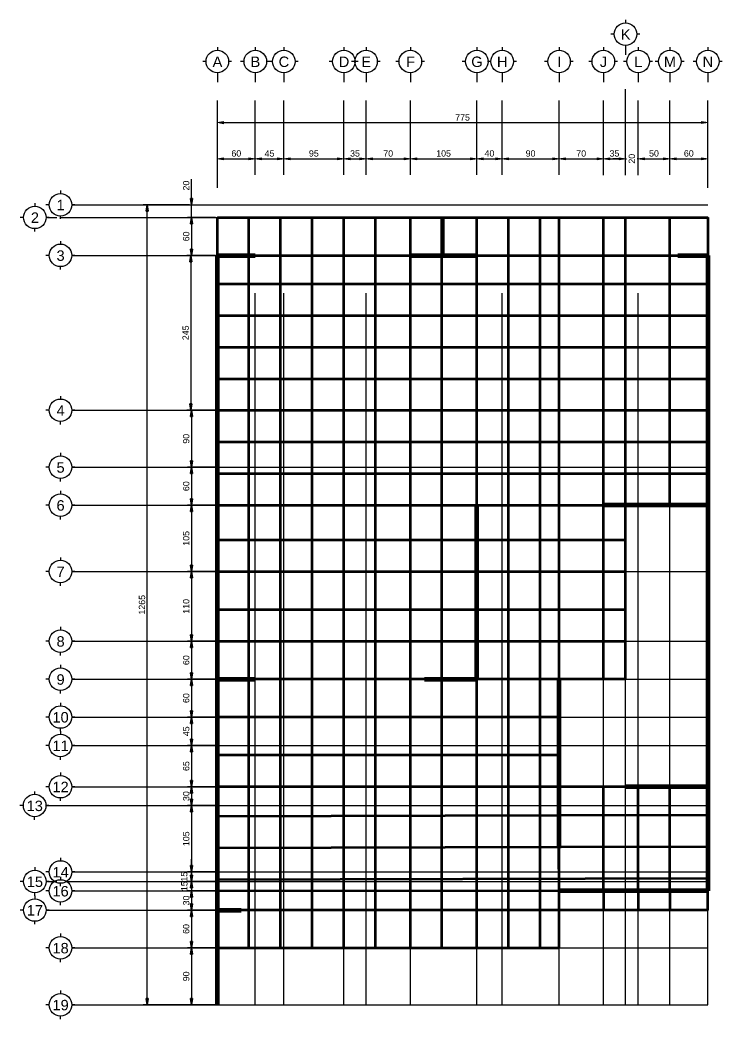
# Model space of a CAD drawing. Header units: inches. Extents: x -3.1 to 8, y -0.2 to 15.6.
import ezdxf
from ezdxf.enums import TextEntityAlignment as Align

# ---------------------------------------------------------------- set-up
doc = ezdxf.new("R2010")
doc.units = ezdxf.units.IN
doc.header["$MEASUREMENT"] = 0
doc.linetypes.add('CENTER2', pattern=[1.125, 0.75, -0.125, 0.125, -0.125])
for name, color, linetype, lineweight in [('.S-Cotas', 11, 'Continuous', 15), ('.S-Dimensiones', 11, 'Continuous', 15), ('.S-Ejes', 30, 'CENTER2', 5)]:
    doc.layers.add(name, color=color, linetype=linetype, lineweight=lineweight)
doc.layers.add('.S-Etabs_Losa', color=8, linetype='Continuous', plot=False)
doc.layers.add('.S-Etabs_Muros', color=150, linetype='Continuous', lineweight=60, plot=False)
doc.layers.add('.S-Etabs_Nervaduras', color=14, linetype='Continuous', lineweight=35, true_color=0xa80000, plot=False)
doc.layers.add('.S-Etabs_Vigas', color=191, linetype='Continuous', lineweight=35, true_color=0xb56dfd, plot=False)
doc.styles.add('General', font='arial.ttf')
doc.dimstyles.new('Generales', dxfattribs={"dimscale": 0, "dimtxt": 2, "dimasz": 2, "dimexe": 1.25, "dimexo": 0.625, "dimtad": 1, "dimdec": 0, "dimlfac": 100, "dimzin": 1, "dimdsep": 46, "dimtxsty": 'General', "dimblk": 'FLECHA', "dimcen": 2, "dimclrd": 11, "dimclre": 11, "dimclrt": 5, "dimadec": 0, "dimazin": 0, "dimtfac": 1, "dimtdec": 0, "dimtmove": 0, "dimatfit": 3, "dimfxl": 1, "dimlwd": 13, "dimlwe": 13, "dimarcsym": 0})

# ---------------------------------------------------------------- blocks, each defined once
blk = doc.blocks.new('*U4')
for p, q in [((0, 4.5), (0, 3.56)), ((-3.56, 0), (-4.63, 0)), ((4.5, 0), (3.56, 0)), ((0, -3.56), (0, -6.52))]:
    blk.add_line(p, q)
blk.add_circle((0, 0), 3.56)
at = {"color": 1, "style": 'General'}
blk.add_attdef('EJE', text='', height=3.3, dxfattribs=at).set_placement((0.04, -0.09), align=Align.MIDDLE_CENTER)
blk = doc.blocks.new('*U5')
for p, q in [((0, 4.5), (0, 3.56)), ((-3.56, 0), (-4.63, 0)), ((4.5, 0), (3.56, 0)), ((4.03, 0), (6.98, 0)), ((0, -4.5), (0, -3.56))]:
    blk.add_line(p, q)
blk.add_circle((0, 0), 3.56)
at = {"color": 1, "style": 'General'}
blk.add_attdef('EJE', text='', height=3.3, dxfattribs=at).set_placement((0.04, -0.09), align=Align.MIDDLE_CENTER)
blk = doc.blocks.new('FLECHA')
at = {"linetype": 'Continuous'}
blk.add_hatch(color=5, dxfattribs=at).paths.add_polyline_path([(0, 0), (-1, 0.1621), (-1, -0.1574)])
at = {"color": 5, "linetype": 'Continuous'}
blk.add_line((-1, 0.1621), (-1, -0.1574), dxfattribs=at)
blk.add_lwpolyline([(-1, 0.1621), (0, 0), (-1, -0.1574)], dxfattribs=at)
blk = doc.blocks.new('*D59')
at = {"layer": '.S-Dimensiones', "color": 11, "linetype": 'Continuous', "lineweight": 13, "transparency": 16777216}
for p, q in [((0, 13.129), (0, 13.441)), ((0.6, 13.129), (0.6, 13.441)), ((0.1, 13.378), (0.5, 13.378))]:
    blk.add_line(p, q, dxfattribs=at)
at = {"layer": 'Defpoints', "color": 0, "transparency": 16777216}
for p in [(0.6, 13.378), (0, 13.098), (0.6, 13.098)]:
    blk.add_point(p, dxfattribs=at)
at = {"layer": '.S-Dimensiones', "color": 11, "lineweight": 13, "transparency": 16777216, "xscale": 0.1, "yscale": 0.1, "zscale": 0.1, "rotation": 180}
blk.add_blockref('FLECHA', (0, 13.378), dxfattribs=at)
at = {"layer": '.S-Dimensiones', "color": 11, "lineweight": 13, "transparency": 16777216, "xscale": 0.1, "yscale": 0.1, "zscale": 0.1}
blk.add_blockref('FLECHA', (0.6, 13.378), dxfattribs=at)
at = {"layer": '.S-Dimensiones', "color": 5, "transparency": 16777216, "insert": (0.3, 13.461), "char_height": 0.1, "attachment_point": 5, "style": 'General'}
blk.add_mtext('60', dxfattribs=at)
blk = doc.blocks.new('*D60')
at = {"layer": '.S-Dimensiones', "color": 11, "linetype": 'Continuous', "lineweight": 13, "transparency": 16777216}
for p, q in [((0.6, 13.129), (0.6, 13.441)), ((1.05, 13.13), (1.05, 13.441)), ((0.7, 13.378), (0.95, 13.378))]:
    blk.add_line(p, q, dxfattribs=at)
at = {"layer": 'Defpoints', "color": 0, "transparency": 16777216}
for p in [(1.05, 13.378), (0.6, 13.098), (1.05, 13.099)]:
    blk.add_point(p, dxfattribs=at)
at = {"layer": '.S-Dimensiones', "color": 11, "lineweight": 13, "transparency": 16777216, "xscale": 0.1, "yscale": 0.1, "zscale": 0.1, "rotation": 180}
blk.add_blockref('FLECHA', (0.6, 13.378), dxfattribs=at)
at = {"layer": '.S-Dimensiones', "color": 11, "lineweight": 13, "transparency": 16777216, "xscale": 0.1, "yscale": 0.1, "zscale": 0.1}
blk.add_blockref('FLECHA', (1.05, 13.378), dxfattribs=at)
at = {"layer": '.S-Dimensiones', "color": 5, "transparency": 16777216, "insert": (0.825, 13.46), "char_height": 0.1, "attachment_point": 5, "style": 'General'}
blk.add_mtext('45', dxfattribs=at)
blk = doc.blocks.new('*D61')
at = {"layer": '.S-Dimensiones', "color": 11, "linetype": 'Continuous', "lineweight": 13, "transparency": 16777216}
for p, q in [((1.05, 13.13), (1.05, 13.441)), ((2, 13.133), (2, 13.441)), ((1.15, 13.378), (1.9, 13.378))]:
    blk.add_line(p, q, dxfattribs=at)
at = {"layer": 'Defpoints', "color": 0, "transparency": 16777216}
for p in [(2, 13.378), (1.05, 13.099), (2, 13.102)]:
    blk.add_point(p, dxfattribs=at)
at = {"layer": '.S-Dimensiones', "color": 11, "lineweight": 13, "transparency": 16777216, "xscale": 0.1, "yscale": 0.1, "zscale": 0.1, "rotation": 180}
blk.add_blockref('FLECHA', (1.05, 13.378), dxfattribs=at)
at = {"layer": '.S-Dimensiones', "color": 11, "lineweight": 13, "transparency": 16777216, "xscale": 0.1, "yscale": 0.1, "zscale": 0.1}
blk.add_blockref('FLECHA', (2, 13.378), dxfattribs=at)
at = {"layer": '.S-Dimensiones', "color": 5, "transparency": 16777216, "insert": (1.525, 13.461), "char_height": 0.1, "attachment_point": 5, "style": 'General'}
blk.add_mtext('95', dxfattribs=at)
blk = doc.blocks.new('*D62')
at = {"layer": '.S-Dimensiones', "color": 11, "linetype": 'Continuous', "lineweight": 13, "transparency": 16777216}
for p, q in [((2, 13.133), (2, 13.441)), ((2.35, 13.139), (2.35, 13.441)), ((2.1, 13.378), (2.25, 13.378))]:
    blk.add_line(p, q, dxfattribs=at)
at = {"layer": 'Defpoints', "color": 0, "transparency": 16777216}
for p in [(2.35, 13.378), (2, 13.102), (2.35, 13.108)]:
    blk.add_point(p, dxfattribs=at)
at = {"layer": '.S-Dimensiones', "color": 11, "lineweight": 13, "transparency": 16777216, "xscale": 0.1, "yscale": 0.1, "zscale": 0.1, "rotation": 180}
blk.add_blockref('FLECHA', (2, 13.378), dxfattribs=at)
at = {"layer": '.S-Dimensiones', "color": 11, "lineweight": 13, "transparency": 16777216, "xscale": 0.1, "yscale": 0.1, "zscale": 0.1}
blk.add_blockref('FLECHA', (2.35, 13.378), dxfattribs=at)
at = {"layer": '.S-Dimensiones', "color": 5, "transparency": 16777216, "insert": (2.175, 13.461), "char_height": 0.1, "attachment_point": 5, "style": 'General'}
blk.add_mtext('35', dxfattribs=at)
blk = doc.blocks.new('*D63')
at = {"layer": '.S-Dimensiones', "color": 11, "linetype": 'Continuous', "lineweight": 13, "transparency": 16777216}
for p, q in [((2.35, 13.139), (2.35, 13.441)), ((3.05, 13.148), (3.05, 13.441)), ((2.45, 13.378), (2.95, 13.378))]:
    blk.add_line(p, q, dxfattribs=at)
at = {"layer": 'Defpoints', "color": 0, "transparency": 16777216}
for p in [(3.05, 13.378), (3.05, 13.117), (2.35, 13.108)]:
    blk.add_point(p, dxfattribs=at)
at = {"layer": '.S-Dimensiones', "color": 11, "lineweight": 13, "transparency": 16777216, "xscale": 0.1, "yscale": 0.1, "zscale": 0.1, "rotation": 180}
blk.add_blockref('FLECHA', (2.35, 13.378), dxfattribs=at)
at = {"layer": '.S-Dimensiones', "color": 11, "lineweight": 13, "transparency": 16777216, "xscale": 0.1, "yscale": 0.1, "zscale": 0.1}
blk.add_blockref('FLECHA', (3.05, 13.378), dxfattribs=at)
at = {"layer": '.S-Dimensiones', "color": 5, "transparency": 16777216, "insert": (2.7, 13.461), "char_height": 0.1, "attachment_point": 5, "style": 'General'}
blk.add_mtext('70', dxfattribs=at)
blk = doc.blocks.new('*D64')
at = {"layer": '.S-Dimensiones', "color": 11, "linetype": 'Continuous', "lineweight": 13, "transparency": 16777216}
for p, q in [((3.05, 13.148), (3.05, 13.441)), ((4.1, 13.148), (4.1, 13.441)), ((3.15, 13.378), (4, 13.378))]:
    blk.add_line(p, q, dxfattribs=at)
at = {"layer": 'Defpoints', "color": 0, "transparency": 16777216}
for p in [(4.1, 13.378), (3.05, 13.117), (4.1, 13.117)]:
    blk.add_point(p, dxfattribs=at)
at = {"layer": '.S-Dimensiones', "color": 11, "lineweight": 13, "transparency": 16777216, "xscale": 0.1, "yscale": 0.1, "zscale": 0.1, "rotation": 180}
blk.add_blockref('FLECHA', (3.05, 13.378), dxfattribs=at)
at = {"layer": '.S-Dimensiones', "color": 11, "lineweight": 13, "transparency": 16777216, "xscale": 0.1, "yscale": 0.1, "zscale": 0.1}
blk.add_blockref('FLECHA', (4.1, 13.378), dxfattribs=at)
at = {"layer": '.S-Dimensiones', "color": 5, "transparency": 16777216, "insert": (3.575, 13.461), "char_height": 0.1, "attachment_point": 5, "style": 'General'}
blk.add_mtext('105', dxfattribs=at)
blk = doc.blocks.new('*D65')
at = {"layer": '.S-Dimensiones', "color": 11, "linetype": 'Continuous', "lineweight": 13, "transparency": 16777216}
for p, q in [((4.1, 13.148), (4.1, 13.441)), ((4.5, 13.154), (4.5, 13.441)), ((4.2, 13.378), (4.4, 13.378))]:
    blk.add_line(p, q, dxfattribs=at)
at = {"layer": 'Defpoints', "color": 0, "transparency": 16777216}
for p in [(4.5, 13.378), (4.1, 13.117), (4.5, 13.123)]:
    blk.add_point(p, dxfattribs=at)
at = {"layer": '.S-Dimensiones', "color": 11, "lineweight": 13, "transparency": 16777216, "xscale": 0.1, "yscale": 0.1, "zscale": 0.1, "rotation": 180}
blk.add_blockref('FLECHA', (4.1, 13.378), dxfattribs=at)
at = {"layer": '.S-Dimensiones', "color": 11, "lineweight": 13, "transparency": 16777216, "xscale": 0.1, "yscale": 0.1, "zscale": 0.1}
blk.add_blockref('FLECHA', (4.5, 13.378), dxfattribs=at)
at = {"layer": '.S-Dimensiones', "color": 5, "transparency": 16777216, "insert": (4.3, 13.461), "char_height": 0.1, "attachment_point": 5, "style": 'General'}
blk.add_mtext('40', dxfattribs=at)
blk = doc.blocks.new('*D66')
at = {"layer": '.S-Dimensiones', "color": 11, "linetype": 'Continuous', "lineweight": 13, "transparency": 16777216}
for p, q in [((4.5, 13.154), (4.5, 13.441)), ((5.4, 13.163), (5.4, 13.441)), ((4.6, 13.378), (5.3, 13.378))]:
    blk.add_line(p, q, dxfattribs=at)
at = {"layer": 'Defpoints', "color": 0, "transparency": 16777216}
for p in [(5.4, 13.378), (4.5, 13.123), (5.4, 13.132)]:
    blk.add_point(p, dxfattribs=at)
at = {"layer": '.S-Dimensiones', "color": 11, "lineweight": 13, "transparency": 16777216, "xscale": 0.1, "yscale": 0.1, "zscale": 0.1, "rotation": 180}
blk.add_blockref('FLECHA', (4.5, 13.378), dxfattribs=at)
at = {"layer": '.S-Dimensiones', "color": 11, "lineweight": 13, "transparency": 16777216, "xscale": 0.1, "yscale": 0.1, "zscale": 0.1}
blk.add_blockref('FLECHA', (5.4, 13.378), dxfattribs=at)
at = {"layer": '.S-Dimensiones', "color": 5, "transparency": 16777216, "insert": (4.95, 13.461), "char_height": 0.1, "attachment_point": 5, "style": 'General'}
blk.add_mtext('90', dxfattribs=at)
blk = doc.blocks.new('*D67')
at = {"layer": '.S-Dimensiones', "color": 11, "linetype": 'Continuous', "lineweight": 13, "transparency": 16777216}
for p, q in [((5.4, 13.163), (5.4, 13.441)), ((6.1, 13.117), (6.1, 13.441)), ((5.5, 13.378), (6, 13.378))]:
    blk.add_line(p, q, dxfattribs=at)
at = {"layer": 'Defpoints', "color": 0, "transparency": 16777216}
for p in [(6.1, 13.378), (5.4, 13.132), (6.1, 13.086)]:
    blk.add_point(p, dxfattribs=at)
at = {"layer": '.S-Dimensiones', "color": 11, "lineweight": 13, "transparency": 16777216, "xscale": 0.1, "yscale": 0.1, "zscale": 0.1, "rotation": 180}
blk.add_blockref('FLECHA', (5.4, 13.378), dxfattribs=at)
at = {"layer": '.S-Dimensiones', "color": 11, "lineweight": 13, "transparency": 16777216, "xscale": 0.1, "yscale": 0.1, "zscale": 0.1}
blk.add_blockref('FLECHA', (6.1, 13.378), dxfattribs=at)
at = {"layer": '.S-Dimensiones', "color": 5, "transparency": 16777216, "insert": (5.75, 13.461), "char_height": 0.1, "attachment_point": 5, "style": 'General'}
blk.add_mtext('70', dxfattribs=at)
blk = doc.blocks.new('*D68')
at = {"layer": '.S-Dimensiones', "color": 11, "linetype": 'Continuous', "lineweight": 13, "transparency": 16777216}
for p, q in [((6.1, 13.117), (6.1, 13.441)), ((6.45, 13.117), (6.45, 13.441)), ((6.2, 13.378), (6.35, 13.378))]:
    blk.add_line(p, q, dxfattribs=at)
at = {"layer": 'Defpoints', "color": 0, "transparency": 16777216}
for p in [(6.45, 13.378), (6.1, 13.086), (6.45, 13.086)]:
    blk.add_point(p, dxfattribs=at)
at = {"layer": '.S-Dimensiones', "color": 11, "lineweight": 13, "transparency": 16777216, "xscale": 0.1, "yscale": 0.1, "zscale": 0.1, "rotation": 180}
blk.add_blockref('FLECHA', (6.1, 13.378), dxfattribs=at)
at = {"layer": '.S-Dimensiones', "color": 11, "lineweight": 13, "transparency": 16777216, "xscale": 0.1, "yscale": 0.1, "zscale": 0.1}
blk.add_blockref('FLECHA', (6.45, 13.378), dxfattribs=at)
at = {"layer": '.S-Dimensiones', "color": 5, "transparency": 16777216, "insert": (6.275, 13.461), "char_height": 0.1, "attachment_point": 5, "style": 'General'}
blk.add_mtext('35', dxfattribs=at)
blk = doc.blocks.new('*D69')
at = {"layer": '.S-Dimensiones', "color": 11, "linetype": 'Continuous', "lineweight": 13, "transparency": 16777216}
for p, q in [((6.45, 13.117), (6.45, 13.441)), ((6.65, 13.117), (6.65, 13.441)), ((6.35, 13.378), (6.25, 13.378)), ((6.45, 13.378), (6.468, 13.378)), ((6.65, 13.378), (6.632, 13.378)), ((6.75, 13.378), (6.85, 13.378))]:
    blk.add_line(p, q, dxfattribs=at)
at = {"layer": 'Defpoints', "color": 0, "transparency": 16777216}
for p in [(6.65, 13.378), (6.45, 13.086), (6.65, 13.086)]:
    blk.add_point(p, dxfattribs=at)
at = {"layer": '.S-Dimensiones', "color": 11, "lineweight": 13, "transparency": 16777216, "xscale": 0.1, "yscale": 0.1, "zscale": 0.1}
blk.add_blockref('FLECHA', (6.45, 13.378), dxfattribs=at)
at = {"layer": '.S-Dimensiones', "color": 11, "lineweight": 13, "transparency": 16777216, "xscale": 0.1, "yscale": 0.1, "zscale": 0.1, "rotation": 180}
blk.add_blockref('FLECHA', (6.65, 13.378), dxfattribs=at)
at = {"layer": '.S-Dimensiones', "color": 5, "transparency": 16777216, "insert": (6.55, 13.378), "char_height": 0.1, "attachment_point": 5, "rotation": 90, "style": 'General'}
blk.add_mtext('20', dxfattribs=at)
blk = doc.blocks.new('*D70')
at = {"layer": '.S-Dimensiones', "color": 11, "linetype": 'Continuous', "lineweight": 13, "transparency": 16777216}
for p, q in [((6.65, 13.117), (6.65, 13.441)), ((7.15, 13.163), (7.15, 13.441)), ((6.75, 13.378), (7.05, 13.378))]:
    blk.add_line(p, q, dxfattribs=at)
at = {"layer": 'Defpoints', "color": 0, "transparency": 16777216}
for p in [(7.15, 13.378), (7.15, 13.132), (6.65, 13.086)]:
    blk.add_point(p, dxfattribs=at)
at = {"layer": '.S-Dimensiones', "color": 11, "lineweight": 13, "transparency": 16777216, "xscale": 0.1, "yscale": 0.1, "zscale": 0.1, "rotation": 180}
blk.add_blockref('FLECHA', (6.65, 13.378), dxfattribs=at)
at = {"layer": '.S-Dimensiones', "color": 11, "lineweight": 13, "transparency": 16777216, "xscale": 0.1, "yscale": 0.1, "zscale": 0.1}
blk.add_blockref('FLECHA', (7.15, 13.378), dxfattribs=at)
at = {"layer": '.S-Dimensiones', "color": 5, "transparency": 16777216, "insert": (6.9, 13.461), "char_height": 0.1, "attachment_point": 5, "style": 'General'}
blk.add_mtext('50', dxfattribs=at)
blk = doc.blocks.new('*D71')
at = {"layer": '.S-Dimensiones', "color": 11, "linetype": 'Continuous', "lineweight": 13, "transparency": 16777216}
for p, q in [((7.15, 13.163), (7.15, 13.441)), ((7.75, 13.145), (7.75, 13.441)), ((7.25, 13.378), (7.65, 13.378))]:
    blk.add_line(p, q, dxfattribs=at)
at = {"layer": 'Defpoints', "color": 0, "transparency": 16777216}
for p in [(7.75, 13.378), (7.15, 13.132), (7.75, 13.114)]:
    blk.add_point(p, dxfattribs=at)
at = {"layer": '.S-Dimensiones', "color": 11, "lineweight": 13, "transparency": 16777216, "xscale": 0.1, "yscale": 0.1, "zscale": 0.1, "rotation": 180}
blk.add_blockref('FLECHA', (7.15, 13.378), dxfattribs=at)
at = {"layer": '.S-Dimensiones', "color": 11, "lineweight": 13, "transparency": 16777216, "xscale": 0.1, "yscale": 0.1, "zscale": 0.1}
blk.add_blockref('FLECHA', (7.75, 13.378), dxfattribs=at)
at = {"layer": '.S-Dimensiones', "color": 5, "transparency": 16777216, "insert": (7.45, 13.461), "char_height": 0.1, "attachment_point": 5, "style": 'General'}
blk.add_mtext('60', dxfattribs=at)
blk = doc.blocks.new('*D72')
at = {"layer": '.S-Dimensiones', "color": 11, "linetype": 'Continuous', "lineweight": 13, "transparency": 16777216}
for p, q in [((0, 12.917), (0, 14.01)), ((0.1, 13.948), (7.65, 13.948)), ((7.75, 12.917), (7.75, 14.01))]:
    blk.add_line(p, q, dxfattribs=at)
at = {"layer": 'Defpoints', "color": 0, "transparency": 16777216}
for p in [(7.75, 13.948), (0, 12.886), (7.75, 12.886)]:
    blk.add_point(p, dxfattribs=at)
at = {"layer": '.S-Dimensiones', "color": 11, "lineweight": 13, "transparency": 16777216, "xscale": 0.1, "yscale": 0.1, "zscale": 0.1, "rotation": 180}
blk.add_blockref('FLECHA', (0, 13.948), dxfattribs=at)
at = {"layer": '.S-Dimensiones', "color": 11, "lineweight": 13, "transparency": 16777216, "xscale": 0.1, "yscale": 0.1, "zscale": 0.1}
blk.add_blockref('FLECHA', (7.75, 13.948), dxfattribs=at)
at = {"layer": '.S-Dimensiones', "color": 5, "transparency": 16777216, "insert": (3.875, 14.03), "char_height": 0.1, "attachment_point": 5, "style": 'General'}
blk.add_mtext('775', dxfattribs=at)
blk = doc.blocks.new('*D40')
at = {"layer": '.S-Dimensiones', "color": 11, "linetype": 'Continuous', "lineweight": 13, "transparency": 16777216}
for p, q in [((-0.031, 12.45), (-0.472, 12.45)), ((-0.409, 12.35), (-0.409, 11.95)), ((-0.031, 11.85), (-0.472, 11.85))]:
    blk.add_line(p, q, dxfattribs=at)
at = {"layer": 'Defpoints', "color": 0, "transparency": 16777216}
for p in [(0, 12.45), (-0.409, 11.85), (0, 11.85)]:
    blk.add_point(p, dxfattribs=at)
at = {"layer": '.S-Dimensiones', "color": 11, "lineweight": 13, "transparency": 16777216, "xscale": 0.1, "yscale": 0.1, "zscale": 0.1}
for p, rotation in [((-0.409, 12.45), 90), ((-0.409, 11.85), 270)]:
    blk.add_blockref('FLECHA', p, dxfattribs=dict(at, rotation=rotation))
at = {"layer": '.S-Dimensiones', "color": 5, "transparency": 16777216, "insert": (-0.492, 12.15), "char_height": 0.1, "attachment_point": 5, "rotation": 90, "style": 'General'}
blk.add_mtext('60', dxfattribs=at)
blk = doc.blocks.new('*D41')
at = {"layer": '.S-Dimensiones', "color": 11, "linetype": 'Continuous', "lineweight": 13, "transparency": 16777216}
for p, q in [((-0.031, 11.85), (-0.48, 11.85)), ((-0.417, 11.75), (-0.417, 9.5)), ((-0.031, 9.4), (-0.48, 9.4))]:
    blk.add_line(p, q, dxfattribs=at)
at = {"layer": 'Defpoints', "color": 0, "transparency": 16777216}
for p in [(0, 11.85), (-0.417, 9.4), (0, 9.4)]:
    blk.add_point(p, dxfattribs=at)
at = {"layer": '.S-Dimensiones', "color": 11, "lineweight": 13, "transparency": 16777216, "xscale": 0.1, "yscale": 0.1, "zscale": 0.1}
for p, rotation in [((-0.417, 11.85), 90), ((-0.417, 9.4), 270)]:
    blk.add_blockref('FLECHA', p, dxfattribs=dict(at, rotation=rotation))
at = {"layer": '.S-Dimensiones', "color": 5, "transparency": 16777216, "insert": (-0.5, 10.625), "char_height": 0.1, "attachment_point": 5, "rotation": 90, "style": 'General'}
blk.add_mtext('245', dxfattribs=at)
blk = doc.blocks.new('*D42')
at = {"layer": '.S-Dimensiones', "color": 11, "linetype": 'Continuous', "lineweight": 13, "transparency": 16777216}
for p, q in [((-0.031, 9.4), (-0.472, 9.4)), ((-0.409, 9.3), (-0.409, 8.6)), ((-0.031, 8.5), (-0.472, 8.5))]:
    blk.add_line(p, q, dxfattribs=at)
at = {"layer": 'Defpoints', "color": 0, "transparency": 16777216}
for p in [(0, 9.4), (-0.409, 8.5), (0, 8.5)]:
    blk.add_point(p, dxfattribs=at)
at = {"layer": '.S-Dimensiones', "color": 11, "lineweight": 13, "transparency": 16777216, "xscale": 0.1, "yscale": 0.1, "zscale": 0.1}
for p, rotation in [((-0.409, 9.4), 90), ((-0.409, 8.5), 270)]:
    blk.add_blockref('FLECHA', p, dxfattribs=dict(at, rotation=rotation))
at = {"layer": '.S-Dimensiones', "color": 5, "transparency": 16777216, "insert": (-0.492, 8.95), "char_height": 0.1, "attachment_point": 5, "rotation": 90, "style": 'General'}
blk.add_mtext('90', dxfattribs=at)
blk = doc.blocks.new('*D43')
at = {"layer": '.S-Dimensiones', "color": 11, "linetype": 'Continuous', "lineweight": 13, "transparency": 16777216}
for p, q in [((-0.031, 8.5), (-0.472, 8.5)), ((-0.409, 8.4), (-0.409, 8)), ((-0.031, 7.9), (-0.472, 7.9))]:
    blk.add_line(p, q, dxfattribs=at)
at = {"layer": 'Defpoints', "color": 0, "transparency": 16777216}
for p in [(0, 8.5), (-0.409, 7.9), (0, 7.9)]:
    blk.add_point(p, dxfattribs=at)
at = {"layer": '.S-Dimensiones', "color": 11, "lineweight": 13, "transparency": 16777216, "xscale": 0.1, "yscale": 0.1, "zscale": 0.1}
for p, rotation in [((-0.409, 8.5), 90), ((-0.409, 7.9), 270)]:
    blk.add_blockref('FLECHA', p, dxfattribs=dict(at, rotation=rotation))
at = {"layer": '.S-Dimensiones', "color": 5, "transparency": 16777216, "insert": (-0.492, 8.2), "char_height": 0.1, "attachment_point": 5, "rotation": 90, "style": 'General'}
blk.add_mtext('60', dxfattribs=at)
blk = doc.blocks.new('*D44')
at = {"layer": '.S-Dimensiones', "color": 11, "linetype": 'Continuous', "lineweight": 13, "transparency": 16777216}
for p, q in [((-0.031, 7.9), (-0.472, 7.9)), ((-0.409, 7.8), (-0.409, 6.95)), ((-0.031, 6.85), (-0.472, 6.85))]:
    blk.add_line(p, q, dxfattribs=at)
at = {"layer": 'Defpoints', "color": 0, "transparency": 16777216}
for p in [(0, 7.9), (-0.409, 6.85), (0, 6.85)]:
    blk.add_point(p, dxfattribs=at)
at = {"layer": '.S-Dimensiones', "color": 11, "lineweight": 13, "transparency": 16777216, "xscale": 0.1, "yscale": 0.1, "zscale": 0.1}
for p, rotation in [((-0.409, 7.9), 90), ((-0.409, 6.85), 270)]:
    blk.add_blockref('FLECHA', p, dxfattribs=dict(at, rotation=rotation))
at = {"layer": '.S-Dimensiones', "color": 5, "transparency": 16777216, "insert": (-0.492, 7.375), "char_height": 0.1, "attachment_point": 5, "rotation": 90, "style": 'General'}
blk.add_mtext('105', dxfattribs=at)
blk = doc.blocks.new('*D45')
at = {"layer": '.S-Dimensiones', "color": 11, "linetype": 'Continuous', "lineweight": 13, "transparency": 16777216}
for p, q in [((-0.031, 6.85), (-0.472, 6.85)), ((-0.409, 6.75), (-0.409, 5.85)), ((-0.031, 5.75), (-0.472, 5.75))]:
    blk.add_line(p, q, dxfattribs=at)
at = {"layer": 'Defpoints', "color": 0, "transparency": 16777216}
for p in [(0, 6.85), (-0.409, 5.75), (0, 5.75)]:
    blk.add_point(p, dxfattribs=at)
at = {"layer": '.S-Dimensiones', "color": 11, "lineweight": 13, "transparency": 16777216, "xscale": 0.1, "yscale": 0.1, "zscale": 0.1}
for p, rotation in [((-0.409, 6.85), 90), ((-0.409, 5.75), 270)]:
    blk.add_blockref('FLECHA', p, dxfattribs=dict(at, rotation=rotation))
at = {"layer": '.S-Dimensiones', "color": 5, "transparency": 16777216, "insert": (-0.492, 6.3), "char_height": 0.1, "attachment_point": 5, "rotation": 90, "style": 'General'}
blk.add_mtext('110', dxfattribs=at)
blk = doc.blocks.new('*D46')
at = {"layer": '.S-Dimensiones', "color": 11, "linetype": 'Continuous', "lineweight": 13, "transparency": 16777216}
for p, q in [((-0.031, 5.75), (-0.472, 5.75)), ((-0.409, 5.65), (-0.409, 5.248)), ((-0.031, 5.148), (-0.472, 5.148))]:
    blk.add_line(p, q, dxfattribs=at)
at = {"layer": 'Defpoints', "color": 0, "transparency": 16777216}
for p in [(0, 5.75), (-0.409, 5.148), (0, 5.148)]:
    blk.add_point(p, dxfattribs=at)
at = {"layer": '.S-Dimensiones', "color": 11, "lineweight": 13, "transparency": 16777216, "xscale": 0.1, "yscale": 0.1, "zscale": 0.1}
for p, rotation in [((-0.409, 5.75), 90), ((-0.409, 5.148), 270)]:
    blk.add_blockref('FLECHA', p, dxfattribs=dict(at, rotation=rotation))
at = {"layer": '.S-Dimensiones', "color": 5, "transparency": 16777216, "insert": (-0.492, 5.449), "char_height": 0.1, "attachment_point": 5, "rotation": 90, "style": 'General'}
blk.add_mtext('60', dxfattribs=at)
blk = doc.blocks.new('*D47')
at = {"layer": '.S-Dimensiones', "color": 11, "linetype": 'Continuous', "lineweight": 13, "transparency": 16777216}
for p, q in [((-0.031, 5.148), (-0.472, 5.148)), ((-0.409, 5.048), (-0.409, 4.65)), ((-0.031, 4.55), (-0.472, 4.55))]:
    blk.add_line(p, q, dxfattribs=at)
at = {"layer": 'Defpoints', "color": 0, "transparency": 16777216}
for p in [(0, 5.148), (-0.409, 4.55), (0, 4.55)]:
    blk.add_point(p, dxfattribs=at)
at = {"layer": '.S-Dimensiones', "color": 11, "lineweight": 13, "transparency": 16777216, "xscale": 0.1, "yscale": 0.1, "zscale": 0.1}
for p, rotation in [((-0.409, 5.148), 90), ((-0.409, 4.55), 270)]:
    blk.add_blockref('FLECHA', p, dxfattribs=dict(at, rotation=rotation))
at = {"layer": '.S-Dimensiones', "color": 5, "transparency": 16777216, "insert": (-0.492, 4.849), "char_height": 0.1, "attachment_point": 5, "rotation": 90, "style": 'General'}
blk.add_mtext('60', dxfattribs=at)
blk = doc.blocks.new('*D48')
at = {"layer": '.S-Dimensiones', "color": 11, "linetype": 'Continuous', "lineweight": 13, "transparency": 16777216}
for p, q in [((-0.031, 4.55), (-0.472, 4.55)), ((-0.409, 4.45), (-0.409, 4.2)), ((-0.031, 4.1), (-0.472, 4.1))]:
    blk.add_line(p, q, dxfattribs=at)
at = {"layer": 'Defpoints', "color": 0, "transparency": 16777216}
for p in [(0, 4.55), (-0.409, 4.1), (0, 4.1)]:
    blk.add_point(p, dxfattribs=at)
at = {"layer": '.S-Dimensiones', "color": 11, "lineweight": 13, "transparency": 16777216, "xscale": 0.1, "yscale": 0.1, "zscale": 0.1}
for p, rotation in [((-0.409, 4.55), 90), ((-0.409, 4.1), 270)]:
    blk.add_blockref('FLECHA', p, dxfattribs=dict(at, rotation=rotation))
at = {"layer": '.S-Dimensiones', "color": 5, "transparency": 16777216, "insert": (-0.491, 4.325), "char_height": 0.1, "attachment_point": 5, "rotation": 90, "style": 'General'}
blk.add_mtext('45', dxfattribs=at)
blk = doc.blocks.new('*D49')
at = {"layer": '.S-Dimensiones', "color": 11, "linetype": 'Continuous', "lineweight": 13, "transparency": 16777216}
for p, q in [((-0.031, 4.1), (-0.472, 4.1)), ((-0.409, 4), (-0.409, 3.548)), ((-0.031, 3.448), (-0.472, 3.448))]:
    blk.add_line(p, q, dxfattribs=at)
at = {"layer": 'Defpoints', "color": 0, "transparency": 16777216}
for p in [(0, 4.1), (-0.409, 3.448), (0, 3.448)]:
    blk.add_point(p, dxfattribs=at)
at = {"layer": '.S-Dimensiones', "color": 11, "lineweight": 13, "transparency": 16777216, "xscale": 0.1, "yscale": 0.1, "zscale": 0.1}
for p, rotation in [((-0.409, 4.1), 90), ((-0.409, 3.448), 270)]:
    blk.add_blockref('FLECHA', p, dxfattribs=dict(at, rotation=rotation))
at = {"layer": '.S-Dimensiones', "color": 5, "transparency": 16777216, "insert": (-0.492, 3.774), "char_height": 0.1, "attachment_point": 5, "rotation": 90, "style": 'General'}
blk.add_mtext('65', dxfattribs=at)
blk = doc.blocks.new('*D50')
at = {"layer": '.S-Dimensiones', "color": 11, "linetype": 'Continuous', "lineweight": 13, "transparency": 16777216}
for p, q in [((-0.031, 3.448), (-0.472, 3.448)), ((-0.409, 3.348), (-0.409, 3.25)), ((-0.031, 3.15), (-0.472, 3.15))]:
    blk.add_line(p, q, dxfattribs=at)
at = {"layer": 'Defpoints', "color": 0, "transparency": 16777216}
for p in [(0, 3.448), (-0.409, 3.15), (0, 3.15)]:
    blk.add_point(p, dxfattribs=at)
at = {"layer": '.S-Dimensiones', "color": 11, "lineweight": 13, "transparency": 16777216, "xscale": 0.1, "yscale": 0.1, "zscale": 0.1}
for p, rotation in [((-0.409, 3.448), 90), ((-0.409, 3.15), 270)]:
    blk.add_blockref('FLECHA', p, dxfattribs=dict(at, rotation=rotation))
at = {"layer": '.S-Dimensiones', "color": 5, "transparency": 16777216, "insert": (-0.492, 3.299), "char_height": 0.1, "attachment_point": 5, "rotation": 90, "style": 'General'}
blk.add_mtext('30', dxfattribs=at)
blk = doc.blocks.new('*D51')
at = {"layer": '.S-Dimensiones', "color": 11, "linetype": 'Continuous', "lineweight": 13, "transparency": 16777216}
for p, q in [((-0.031, 3.15), (-0.472, 3.15)), ((-0.409, 3.05), (-0.409, 2.2)), ((-0.031, 2.1), (-0.472, 2.1))]:
    blk.add_line(p, q, dxfattribs=at)
at = {"layer": 'Defpoints', "color": 0, "transparency": 16777216}
for p in [(0, 3.15), (-0.409, 2.1), (0, 2.1)]:
    blk.add_point(p, dxfattribs=at)
at = {"layer": '.S-Dimensiones', "color": 11, "lineweight": 13, "transparency": 16777216, "xscale": 0.1, "yscale": 0.1, "zscale": 0.1}
for p, rotation in [((-0.409, 3.15), 90), ((-0.409, 2.1), 270)]:
    blk.add_blockref('FLECHA', p, dxfattribs=dict(at, rotation=rotation))
at = {"layer": '.S-Dimensiones', "color": 5, "transparency": 16777216, "insert": (-0.492, 2.625), "char_height": 0.1, "attachment_point": 5, "rotation": 90, "style": 'General'}
blk.add_mtext('105', dxfattribs=at)
blk = doc.blocks.new('*D52')
at = {"layer": '.S-Dimensiones', "color": 11, "linetype": 'Continuous', "lineweight": 13, "transparency": 16777216}
for p, q in [((-0.409, 2.2), (-0.409, 2.3)), ((-0.031, 2.1), (-0.472, 2.1)), ((-0.409, 2.1), (-0.409, 1.95)), ((-0.409, 2.1), (-0.409, 1.95)), ((-0.031, 1.95), (-0.472, 1.95)), ((-0.409, 1.85), (-0.409, 1.75))]:
    blk.add_line(p, q, dxfattribs=at)
at = {"layer": 'Defpoints', "color": 0, "transparency": 16777216}
for p in [(0, 2.1), (-0.409, 1.95), (0, 1.95)]:
    blk.add_point(p, dxfattribs=at)
at = {"layer": '.S-Dimensiones', "color": 11, "lineweight": 13, "transparency": 16777216, "xscale": 0.1, "yscale": 0.1, "zscale": 0.1}
for p, rotation in [((-0.409, 2.1), 270), ((-0.409, 1.95), 90)]:
    blk.add_blockref('FLECHA', p, dxfattribs=dict(at, rotation=rotation))
at = {"layer": '.S-Dimensiones', "color": 5, "transparency": 16777216, "insert": (-0.522, 2.025), "char_height": 0.1, "attachment_point": 5, "rotation": 90, "style": 'General'}
blk.add_mtext('15', dxfattribs=at)
blk = doc.blocks.new('*D53')
at = {"layer": '.S-Dimensiones', "color": 11, "linetype": 'Continuous', "lineweight": 13, "transparency": 16777216}
for p, q in [((-0.409, 2.05), (-0.409, 2.15)), ((-0.031, 1.95), (-0.472, 1.95)), ((-0.409, 1.95), (-0.409, 1.8)), ((-0.409, 1.95), (-0.409, 1.8)), ((-0.031, 1.8), (-0.472, 1.8)), ((-0.409, 1.7), (-0.409, 1.6))]:
    blk.add_line(p, q, dxfattribs=at)
at = {"layer": 'Defpoints', "color": 0, "transparency": 16777216}
for p in [(0, 1.95), (-0.409, 1.8), (0, 1.8)]:
    blk.add_point(p, dxfattribs=at)
at = {"layer": '.S-Dimensiones', "color": 11, "lineweight": 13, "transparency": 16777216, "xscale": 0.1, "yscale": 0.1, "zscale": 0.1}
for p, rotation in [((-0.409, 1.95), 270), ((-0.409, 1.8), 90)]:
    blk.add_blockref('FLECHA', p, dxfattribs=dict(at, rotation=rotation))
at = {"layer": '.S-Dimensiones', "color": 5, "transparency": 16777216, "insert": (-0.521, 1.875), "char_height": 0.1, "attachment_point": 5, "rotation": 90, "style": 'General'}
blk.add_mtext('15', dxfattribs=at)
blk = doc.blocks.new('*D54')
at = {"layer": '.S-Dimensiones', "color": 11, "linetype": 'Continuous', "lineweight": 13, "transparency": 16777216}
for p, q in [((-0.031, 1.8), (-0.472, 1.8)), ((-0.409, 1.7), (-0.409, 1.598)), ((-0.031, 1.498), (-0.472, 1.498))]:
    blk.add_line(p, q, dxfattribs=at)
at = {"layer": 'Defpoints', "color": 0, "transparency": 16777216}
for p in [(0, 1.8), (-0.409, 1.498), (0, 1.498)]:
    blk.add_point(p, dxfattribs=at)
at = {"layer": '.S-Dimensiones', "color": 11, "lineweight": 13, "transparency": 16777216, "xscale": 0.1, "yscale": 0.1, "zscale": 0.1}
for p, rotation in [((-0.409, 1.8), 90), ((-0.409, 1.498), 270)]:
    blk.add_blockref('FLECHA', p, dxfattribs=dict(at, rotation=rotation))
at = {"layer": '.S-Dimensiones', "color": 5, "transparency": 16777216, "insert": (-0.492, 1.649), "char_height": 0.1, "attachment_point": 5, "rotation": 90, "style": 'General'}
blk.add_mtext('30', dxfattribs=at)
blk = doc.blocks.new('*D55')
at = {"layer": '.S-Dimensiones', "color": 11, "linetype": 'Continuous', "lineweight": 13, "transparency": 16777216}
for p, q in [((-0.031, 1.498), (-0.472, 1.498)), ((-0.409, 1.398), (-0.409, 1)), ((-0.031, 0.9), (-0.472, 0.9))]:
    blk.add_line(p, q, dxfattribs=at)
at = {"layer": 'Defpoints', "color": 0, "transparency": 16777216}
for p in [(0, 1.498), (-0.409, 0.9), (0, 0.9)]:
    blk.add_point(p, dxfattribs=at)
at = {"layer": '.S-Dimensiones', "color": 11, "lineweight": 13, "transparency": 16777216, "xscale": 0.1, "yscale": 0.1, "zscale": 0.1}
for p, rotation in [((-0.409, 1.498), 90), ((-0.409, 0.9), 270)]:
    blk.add_blockref('FLECHA', p, dxfattribs=dict(at, rotation=rotation))
at = {"layer": '.S-Dimensiones', "color": 5, "transparency": 16777216, "insert": (-0.492, 1.199), "char_height": 0.1, "attachment_point": 5, "rotation": 90, "style": 'General'}
blk.add_mtext('60', dxfattribs=at)
blk = doc.blocks.new('*D56')
at = {"layer": '.S-Dimensiones', "color": 11, "linetype": 'Continuous', "lineweight": 13, "transparency": 16777216}
for p, q in [((-0.031, 0.9), (-0.472, 0.9)), ((-0.409, 0.8), (-0.409, 0.1)), ((-0.031, 0), (-0.472, 0))]:
    blk.add_line(p, q, dxfattribs=at)
at = {"layer": 'Defpoints', "color": 0, "transparency": 16777216}
for p in [(0, 0.9), (0, 0), (-0.409, 0)]:
    blk.add_point(p, dxfattribs=at)
at = {"layer": '.S-Dimensiones', "color": 11, "lineweight": 13, "transparency": 16777216, "xscale": 0.1, "yscale": 0.1, "zscale": 0.1}
for p, rotation in [((-0.409, 0.9), 90), ((-0.409, 0), 270)]:
    blk.add_blockref('FLECHA', p, dxfattribs=dict(at, rotation=rotation))
at = {"layer": '.S-Dimensiones', "color": 5, "transparency": 16777216, "insert": (-0.492, 0.45), "char_height": 0.1, "attachment_point": 5, "rotation": 90, "style": 'General'}
blk.add_mtext('90', dxfattribs=at)
blk = doc.blocks.new('*D57')
at = {"layer": '.S-Dimensiones', "color": 11, "linetype": 'Continuous', "lineweight": 13, "transparency": 16777216}
for p, q in [((-0.441, 12.65), (-1.17, 12.65)), ((-1.108, 0.1), (-1.108, 12.55)), ((-0.441, 0), (-1.17, 0))]:
    blk.add_line(p, q, dxfattribs=at)
at = {"layer": 'Defpoints', "color": 0, "transparency": 16777216}
for p in [(-1.108, 12.65), (-0.409, 12.65), (-0.409, 0)]:
    blk.add_point(p, dxfattribs=at)
at = {"layer": '.S-Dimensiones', "color": 11, "lineweight": 13, "transparency": 16777216, "xscale": 0.1, "yscale": 0.1, "zscale": 0.1}
for p, rotation in [((-1.108, 12.65), 90), ((-1.108, 0), 270)]:
    blk.add_blockref('FLECHA', p, dxfattribs=dict(at, rotation=rotation))
at = {"layer": '.S-Dimensiones', "color": 5, "transparency": 16777216, "insert": (-1.19, 6.325), "char_height": 0.1, "attachment_point": 5, "rotation": 90, "style": 'General'}
blk.add_mtext('1265', dxfattribs=at)
blk = doc.blocks.new('*D58')
at = {"layer": '.S-Dimensiones', "color": 11, "linetype": 'Continuous', "lineweight": 13, "transparency": 16777216}
for p, q in [((-0.409, 12.75), (-0.409, 13.057)), ((-2.27, 12.65), (-0.347, 12.65)), ((-0.409, 12.45), (-0.409, 12.65)), ((-0.031, 12.45), (-0.472, 12.45)), ((-0.409, 12.35), (-0.409, 12.25))]:
    blk.add_line(p, q, dxfattribs=at)
at = {"layer": 'Defpoints', "color": 0, "transparency": 16777216}
for p in [(-2.301, 12.65), (-0.409, 12.65), (0, 12.45)]:
    blk.add_point(p, dxfattribs=at)
at = {"layer": '.S-Dimensiones', "color": 11, "lineweight": 13, "transparency": 16777216, "xscale": 0.1, "yscale": 0.1, "zscale": 0.1}
for p, rotation in [((-0.409, 12.65), 270), ((-0.409, 12.45), 90)]:
    blk.add_blockref('FLECHA', p, dxfattribs=dict(at, rotation=rotation))
at = {"layer": '.S-Dimensiones', "color": 5, "transparency": 16777216, "insert": (-0.492, 12.953), "char_height": 0.1, "attachment_point": 5, "rotation": 90, "style": 'General'}
blk.add_mtext('20', dxfattribs=at)

msp = doc.modelspace()

# ---------------------------------------------------------------- linework, layer by layer
at = {"layer": '.S-Ejes', "ltscale": 15}
for p, q in [((6.45, 0), (6.45, 14.478)), ((0, 0), (0, 14.3)), ((0.6, 0), (0.6, 14.3)), ((1.05, 0), (1.05, 14.3)), ((2, 0), (2, 14.3)), ((2.35, 0), (2.35, 14.3)), ((3.05, 0), (3.05, 14.3)), ((4.1, 0), (4.1, 14.3)), ((4.5, 0), (4.5, 14.3)), ((5.4, 0), (5.4, 14.3)), ((6.1, 0), (6.1, 14.3)), ((6.65, 0), (6.65, 14.3)), ((7.15, 0), (7.15, 14.3)), ((7.75, 0), (7.75, 14.3)), ((-2.301, 12.65), (7.75, 12.65)), ((-2.479, 12.45), (7.75, 12.45)), ((-2.301, 11.85), (7.75, 11.85)), ((-2.301, 9.4), (7.75, 9.4)), ((-2.301, 8.5), (7.75, 8.5)), ((-2.301, 7.9), (7.75, 7.9)), ((-2.301, 6.85), (7.75, 6.85)), ((-2.301, 5.75), (7.75, 5.75)), ((-2.301, 5.148), (7.75, 5.148)), ((-2.301, 4.55), (7.75, 4.55)), ((-2.301, 4.1), (7.75, 4.1)), ((-2.301, 3.448), (7.75, 3.448)), ((-2.709, 3.15), (7.75, 3.15)), ((-2.301, 2.1), (7.75, 2.1)), ((-2.383, 1.95), (7.75, 1.95)), ((-2.301, 1.8), (7.75, 1.8)), ((-2.707, 1.498), (7.75, 1.498)), ((-2.301, 0.9), (7.75, 0.9)), ((-2.301, 0), (7.75, 0))]:
    msp.add_line(p, q, dxfattribs=at)
at = {"layer": '.S-Etabs_Losa'}
for points in [[(0, 11.85), (3.575, 11.85), (3.575, 12.45), (0, 12.45)], [(3.575, 11.85), (7.75, 11.85), (7.75, 12.45), (3.575, 12.45)], [(0, 7.9), (4.1, 7.9), (4.1, 11.85), (0, 11.85)], [(4.1, 7.9), (7.75, 7.9), (7.75, 11.85), (4.1, 11.85)], [(0, 5.148), (4.1, 5.148), (4.1, 7.9), (0, 7.9)], [(4.1, 5.148), (6.45, 5.148), (6.45, 7.9), (4.1, 7.9)], [(0, 1.8), (5.4, 1.8), (5.4, 5.148), (0, 5.148)], [(5.4, 1.8), (7.75, 1.8), (7.75, 3.448), (5.4, 3.448)], [(0, 0.9), (5.4, 0.9), (5.4, 1.8), (0, 1.8)], [(5.4, 1.498), (7.75, 1.498), (7.75, 1.8), (5.4, 1.8)]]:
    msp.add_3dface(points, dxfattribs=at)
at = {"layer": '.S-Etabs_Muros'}
for p, q in [((0, 0), (0, 11.85)), ((0, 11.85), (0.6, 11.85)), ((3.05, 11.85), (4.1, 11.85)), ((7.275, 11.85), (7.75, 11.85)), ((7.75, 11.85), (7.75, 1.8)), ((4.1, 5.148), (4.1, 7.9)), ((7.75, 7.9), (6.1, 7.9)), ((0, 5.148), (0.6, 5.148)), ((3.275, 5.148), (4.1, 5.148)), ((5.4, 2.475), (5.4, 5.148)), ((7.75, 3.448), (6.45, 3.448)), ((7.75, 1.8), (5.4, 1.8)), ((0, 1.498), (0.376, 1.498))]:
    msp.add_line(p, q, dxfattribs=at)
at = {"layer": '.S-Etabs_Nervaduras'}
for p, q in [((0.5, 5.148), (0.5, 12.45)), ((1, 0.9), (1, 12.45)), ((1.5, 0.9), (1.5, 12.45)), ((2.5, 0.9), (2.5, 12.45)), ((3.55, 11.85), (3.55, 12.45)), ((4.6, 0.9), (4.6, 12.45)), ((5.1, 0.9), (5.1, 12.45)), ((6.45, 7.9), (6.45, 12.45)), ((7.15, 7.9), (7.15, 12.45)), ((3.55, 5.149), (3.55, 11.85)), ((0, 11.4), (7.75, 11.4)), ((0, 10.9), (7.75, 10.9)), ((0, 10.4), (7.75, 10.4)), ((0, 9.9), (7.75, 9.9)), ((0, 9.4), (7.75, 9.4)), ((0, 8.9), (7.75, 8.9)), ((0, 8.4), (7.75, 8.4)), ((6.45, 5.148), (6.45, 7.9)), ((0, 7.35), (4.1, 7.35)), ((4.1, 7.35), (6.45, 7.35)), ((0, 6.25), (4.1, 6.25)), ((4.1, 6.25), (6.45, 6.25)), ((0.5, 0.9), (0.5, 5.148)), ((3.275, 5.148), (0.6, 5.148)), ((3.55, 0.9), (3.55, 5.149)), ((5.4, 5.148), (4.1, 5.148)), ((6.45, 5.148), (5.4, 5.148)), ((5.4, 3.948), (0, 3.948)), ((6.65, 1.8), (6.65, 3.448)), ((7.15, 1.8), (7.15, 3.448)), ((5.4, 2.992), (-0.003, 2.977)), ((7.747, 2.998), (5.4, 2.992)), ((5.4, 2.492), (-0.001, 2.477)), ((7.749, 2.498), (5.395, 2.492)), ((7.75, 1.998), (0, 1.977)), ((6.65, 1.8), (6.65, 1.498)), ((7.15, 1.8), (7.15, 1.498))]:
    msp.add_line(p, q, dxfattribs=at)
at = {"layer": '.S-Etabs_Vigas'}
for p, q in [((0, 11.85), (0, 12.45)), ((0, 12.45), (7.75, 12.45)), ((2, 0.9), (2, 12.45)), ((3.05, 0.9), (3.05, 12.45)), ((4.1, 7.9), (4.1, 12.45)), ((5.4, 5.148), (5.4, 12.45)), ((6.1, 5.149), (6.1, 12.45)), ((7.75, 12.45), (7.75, 11.85)), ((0.6, 11.85), (3.05, 11.85)), ((4.1, 11.85), (7.275, 11.85)), ((0, 7.9), (7.75, 7.9)), ((0, 6.85), (6.45, 6.85)), ((0, 5.75), (6.45, 5.75)), ((4.1, 0.9), (4.1, 5.148)), ((5.4, 4.55), (0, 4.55)), ((5.4, 3.448), (0, 3.448)), ((6.45, 3.448), (5.4, 3.448)), ((6.1, 1.8), (6.1, 3.448)), ((5.4, 1.8), (5.395, 2.475)), ((5.4, 0.9), (5.4, 1.8)), ((6.1, 1.8), (6.1, 1.498)), ((7.75, 1.498), (0.376, 1.498)), ((0, 0.9), (5.4, 0.9))]:
    msp.add_line(p, q, dxfattribs=at)
at = {"layer": '.S-Etabs_Vigas', "ltscale": 15}
msp.add_line((7.75, 1.498), (7.75, 1.8), dxfattribs=at)

# ---------------------------------------------------------------- block references
at = {"layer": '.S-Cotas', "xscale": 0.05, "yscale": 0.05, "zscale": 0.05}
for name, p, values in [('*U4', (6.45, 15.347), {'EJE': 'K'}), ('*U4', (0, 14.915), {'EJE': 'A'}), ('*U4', (0.6, 14.915), {'EJE': 'B'}), ('*U4', (1.05, 14.915), {'EJE': 'C'}), ('*U4', (2, 14.915), {'EJE': 'D'}), ('*U4', (2.35, 14.915), {'EJE': 'E'}), ('*U4', (3.05, 14.915), {'EJE': 'F'}), ('*U4', (4.1, 14.915), {'EJE': 'G'}), ('*U4', (4.5, 14.915), {'EJE': 'H'}), ('*U4', (5.4, 14.915), {'EJE': 'I'}), ('*U4', (6.1, 14.915), {'EJE': 'J'}), ('*U4', (6.65, 14.915), {'EJE': 'L'}), ('*U4', (7.15, 14.915), {'EJE': 'M'}), ('*U4', (7.75, 14.915), {'EJE': 'N'}), ('*U5', (-2.479, 12.65), {'EJE': '1'}), ('*U5', (-2.885, 12.45), {'EJE': '2'}), ('*U5', (-2.479, 11.85), {'EJE': '3'}), ('*U5', (-2.479, 9.4), {'EJE': '4'}), ('*U5', (-2.479, 8.5), {'EJE': '5'}), ('*U5', (-2.479, 7.9), {'EJE': '6'}), ('*U5', (-2.479, 6.85), {'EJE': '7'}), ('*U5', (-2.479, 5.75), {'EJE': '8'}), ('*U5', (-2.479, 5.148), {'EJE': '9'}), ('*U5', (-2.479, 4.55), {'EJE': '10'}), ('*U5', (-2.479, 4.1), {'EJE': '11'}), ('*U5', (-2.479, 3.448), {'EJE': '12'}), ('*U5', (-2.887, 3.15), {'EJE': '13'}), ('*U5', (-2.479, 2.1), {'EJE': '14'}), ('*U5', (-2.885, 1.95), {'EJE': '15'}), ('*U5', (-2.479, 1.8), {'EJE': '16'}), ('*U5', (-2.885, 1.498), {'EJE': '17'}), ('*U5', (-2.479, 0.9), {'EJE': '18'}), ('*U5', (-2.479, 0), {'EJE': '19'})]:
    msp.add_blockref(name, p, dxfattribs=at).add_auto_attribs(values)

# ---------------------------------------------------------------- dimensions: what is measured, and where the dimension line sits
at = {"layer": '.S-Dimensiones'}
for base, p1, p2, picture, middle in [((7.75, 13.948), (0, 12.886), (7.75, 12.886), '*D72', (3.875, 14.03)), ((0.6, 13.378), (0, 13.098), (0.6, 13.098), '*D59', (0.3, 13.461)), ((1.05, 13.378), (0.6, 13.098), (1.05, 13.099), '*D60', (0.825, 13.46)), ((2, 13.378), (1.05, 13.099), (2, 13.102), '*D61', (1.525, 13.461)), ((2.35, 13.378), (2, 13.102), (2.35, 13.108), '*D62', (2.175, 13.461)), ((3.05, 13.378), (2.35, 13.108), (3.05, 13.117), '*D63', (2.7, 13.461)), ((4.1, 13.378), (3.05, 13.117), (4.1, 13.117), '*D64', (3.575, 13.461)), ((4.5, 13.378), (4.1, 13.117), (4.5, 13.123), '*D65', (4.3, 13.461)), ((5.4, 13.378), (4.5, 13.123), (5.4, 13.132), '*D66', (4.95, 13.461)), ((6.1, 13.378), (5.4, 13.132), (6.1, 13.086), '*D67', (5.75, 13.461)), ((6.45, 13.378), (6.1, 13.086), (6.45, 13.086), '*D68', (6.275, 13.461)), ((7.15, 13.378), (6.65, 13.086), (7.15, 13.132), '*D70', (6.9, 13.461)), ((7.75, 13.378), (7.15, 13.132), (7.75, 13.114), '*D71', (7.45, 13.461))]:
    dim = msp.add_linear_dim(base=base, p1=p1, p2=p2, dimstyle='Generales', dxfattribs=at)
    dim.commit()
    dim.dimension.update_dxf_attribs({"geometry": picture, "text_midpoint": middle})
dim = msp.add_linear_dim(base=(6.65, 13.378), p1=(6.45, 13.086), p2=(6.65, 13.086), dimstyle='Generales', dxfattribs=at)
dim.commit()
dim.dimension.update_dxf_attribs({"geometry": '*D69', "text_midpoint": (6.55, 13.378), "text_rotation": 90})
for base, p1, p2, picture, middle in [((-0.409, 12.65), (0, 12.45), (-2.301, 12.65), '*D58', (-0.492, 12.953)), ((-1.108, 12.65), (-0.409, 0), (-0.409, 12.65), '*D57', (-1.19, 6.325)), ((-0.409, 11.85), (0, 12.45), (0, 11.85), '*D40', (-0.492, 12.15)), ((-0.417, 9.4), (0, 11.85), (0, 9.4), '*D41', (-0.5, 10.625)), ((-0.409, 8.5), (0, 9.4), (0, 8.5), '*D42', (-0.492, 8.95)), ((-0.409, 7.9), (0, 8.5), (0, 7.9), '*D43', (-0.492, 8.2)), ((-0.409, 6.85), (0, 7.9), (0, 6.85), '*D44', (-0.492, 7.375)), ((-0.409, 5.75), (0, 6.85), (0, 5.75), '*D45', (-0.492, 6.3)), ((-0.409, 5.148), (0, 5.75), (0, 5.148), '*D46', (-0.492, 5.449)), ((-0.409, 4.55), (0, 5.148), (0, 4.55), '*D47', (-0.492, 4.849)), ((-0.409, 4.1), (0, 4.55), (0, 4.1), '*D48', (-0.491, 4.325)), ((-0.409, 3.448), (0, 4.1), (0, 3.448), '*D49', (-0.492, 3.774)), ((-0.409, 3.15), (0, 3.448), (0, 3.15), '*D50', (-0.492, 3.299)), ((-0.409, 2.1), (0, 3.15), (0, 2.1), '*D51', (-0.492, 2.625)), ((-0.409, 1.498), (0, 1.8), (0, 1.498), '*D54', (-0.492, 1.649)), ((-0.409, 0.9), (0, 1.498), (0, 0.9), '*D55', (-0.492, 1.199)), ((-0.409, 0), (0, 0.9), (0, 0), '*D56', (-0.492, 0.45))]:
    dim = msp.add_linear_dim(base=base, p1=p1, p2=p2, angle=90, dimstyle='Generales', dxfattribs=at)
    dim.commit()
    dim.dimension.update_dxf_attribs({"geometry": picture, "text_midpoint": middle})
for base, p1, p2, picture, middle in [((-0.409, 1.95), (0, 2.1), (0, 1.95), '*D52', (-0.522, 2.025)), ((-0.409, 1.8), (0, 1.95), (0, 1.8), '*D53', (-0.521, 1.875))]:
    dim = msp.add_linear_dim(base=base, p1=p1, p2=p2, angle=90, dimstyle='Generales', dxfattribs=at)
    dim.commit()
    dim.dimension.update_dxf_attribs({"geometry": picture, "text_midpoint": middle, "dimtype": 160, "text_rotation": 90})

doc.saveas('drawing.dxf')
